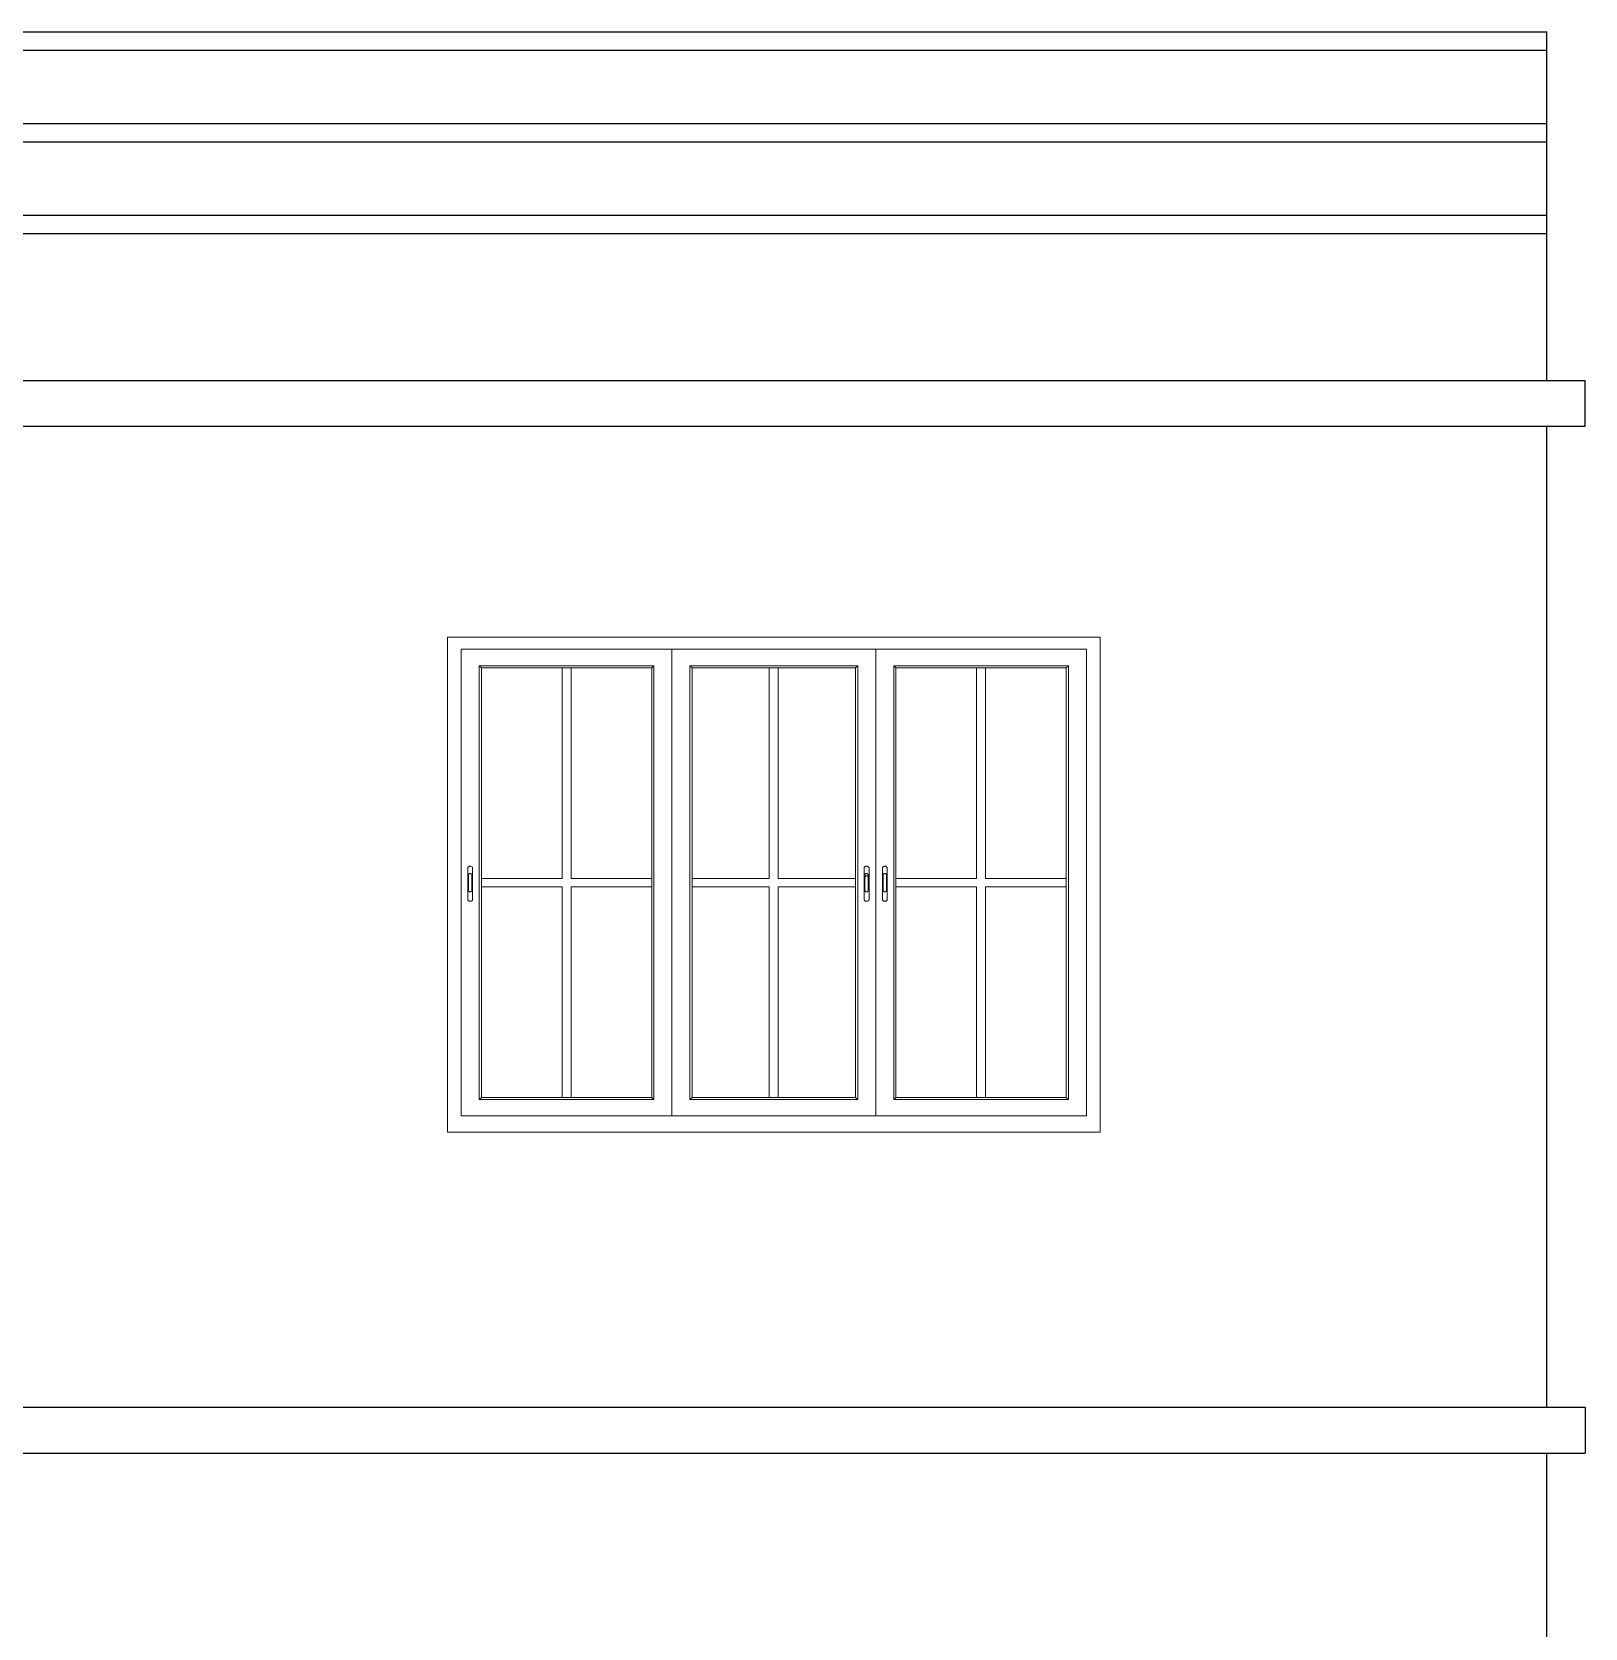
# Model space of a CAD drawing. Header units: inches. Extents: x -9985691 to 3643, y -3270716 to 4788.
# Drawn here: x -4972503.3 to -4972333.9, y -3262709.9 to -3262535.9 of the extents above; entities that cross this region are included whole.
import ezdxf

# ---------------------------------------------------------------- set-up
doc = ezdxf.new("R2010")
doc.units = ezdxf.units.IN
doc.header["$LTSCALE"] = 2
doc.header["$MEASUREMENT"] = 0
doc.layers.get('0').update_dxf_attribs({"linetype": 'CONTINUOUS'})
doc.layers.add('window', color=4, linetype='CONTINUOUS', lineweight=13)

msp = doc.modelspace()

# ---------------------------------------------------------------- linework, layer by layer
at = {"ltscale": 0.5}
for p, q in [((-4972676.77, -3262535.85), (-4972338.05, -3262535.85)), ((-4972338.05, -3262573.85), (-4972338.05, -3262535.85)), ((-4972669.77, -3262537.85), (-4972338.05, -3262537.85)), ((-4972669.77, -3262545.85), (-4972338.05, -3262545.85)), ((-4972669.77, -3262547.85), (-4972338.05, -3262547.85)), ((-4972669.77, -3262555.85), (-4972338.05, -3262555.85)), ((-4972669.77, -3262557.85), (-4972338.05, -3262557.85)), ((-4972669.77, -3262573.85), (-4972333.86, -3262573.85)), ((-4972333.86, -3262578.85), (-4972333.86, -3262573.85)), ((-4972669.77, -3262578.85), (-4972333.86, -3262578.85)), ((-4972338.05, -3262685.85), (-4972338.05, -3262578.85)), ((-4972669.77, -3262685.85), (-4972333.86, -3262685.85)), ((-4972333.86, -3262685.85), (-4972333.86, -3262690.85)), ((-4972669.77, -3262690.85), (-4972333.86, -3262690.85)), ((-4972338.05, -3262797.85), (-4972338.05, -3262690.85))]:
    msp.add_line(p, q, dxfattribs=at)
at = {"layer": 'window'}
for p, q in [((-4972457.97, -3262655.85), (-4972457.97, -3262601.85)), ((-4972386.74, -3262601.85), (-4972457.97, -3262601.85)), ((-4972386.74, -3262655.85), (-4972386.74, -3262601.85)), ((-4972456.47, -3262654.07), (-4972456.47, -3262603.18)), ((-4972388.24, -3262603.18), (-4972456.47, -3262603.18)), ((-4972433.47, -3262603.18), (-4972433.47, -3262654.07)), ((-4972411.24, -3262603.18), (-4972411.24, -3262654.07)), ((-4972388.24, -3262603.18), (-4972388.24, -3262654.07)), ((-4972454.51, -3262652.27), (-4972454.51, -3262604.98)), ((-4972454.51, -3262604.98), (-4972435.43, -3262604.98)), ((-4972454.26, -3262605.21), (-4972454.51, -3262604.98)), ((-4972454.26, -3262652.05), (-4972454.26, -3262605.21)), ((-4972435.68, -3262605.21), (-4972454.26, -3262605.21)), ((-4972445.46, -3262605.21), (-4972445.46, -3262628.18)), ((-4972444.48, -3262605.21), (-4972444.48, -3262628.18)), ((-4972435.68, -3262605.21), (-4972435.43, -3262604.98)), ((-4972435.68, -3262605.21), (-4972435.68, -3262652.05)), ((-4972435.43, -3262604.98), (-4972435.43, -3262652.27)), ((-4972413.21, -3262604.98), (-4972431.51, -3262604.98)), ((-4972431.51, -3262604.98), (-4972431.51, -3262652.27)), ((-4972431.26, -3262605.21), (-4972431.51, -3262604.98)), ((-4972431.26, -3262605.21), (-4972431.26, -3262652.05)), ((-4972431.26, -3262605.21), (-4972413.45, -3262605.21)), ((-4972422.85, -3262605.21), (-4972422.85, -3262628.18)), ((-4972421.87, -3262605.21), (-4972421.87, -3262628.18)), ((-4972413.45, -3262605.21), (-4972413.21, -3262604.98)), ((-4972413.45, -3262652.05), (-4972413.45, -3262605.21)), ((-4972413.21, -3262652.27), (-4972413.21, -3262604.98)), ((-4972409.28, -3262652.27), (-4972409.28, -3262604.98)), ((-4972409.28, -3262604.98), (-4972390.21, -3262604.98)), ((-4972409.03, -3262605.21), (-4972409.28, -3262604.98)), ((-4972409.03, -3262652.05), (-4972409.03, -3262605.21)), ((-4972390.45, -3262605.21), (-4972409.03, -3262605.21)), ((-4972400.24, -3262605.21), (-4972400.24, -3262628.18)), ((-4972399.25, -3262605.21), (-4972399.25, -3262628.18)), ((-4972390.45, -3262605.21), (-4972390.21, -3262604.98)), ((-4972390.45, -3262605.21), (-4972390.45, -3262652.05)), ((-4972390.21, -3262604.98), (-4972390.21, -3262652.27)), ((-4972455.75, -3262627.06), (-4972455.73, -3262626.99)), ((-4972455.75, -3262627.06), (-4972455.74, -3262627.03)), ((-4972455.75, -3262630.45), (-4972455.75, -3262627.06)), ((-4972455.74, -3262627.03), (-4972455.73, -3262626.99)), ((-4972455.73, -3262626.99), (-4972455.72, -3262626.96)), ((-4972455.72, -3262626.96), (-4972455.69, -3262626.93)), ((-4972455.67, -3262626.9), (-4972455.69, -3262626.93)), ((-4972455.63, -3262626.88), (-4972455.67, -3262626.9)), ((-4972455.65, -3262627.76), (-4972455.66, -3262627.78)), ((-4972455.66, -3262627.78), (-4972455.66, -3262629.49)), ((-4972455.64, -3262627.71), (-4972455.65, -3262627.73)), ((-4972455.65, -3262627.73), (-4972455.65, -3262627.76)), ((-4972455.62, -3262627.69), (-4972455.64, -3262627.71)), ((-4972455.63, -3262626.88), (-4972455.6, -3262626.86)), ((-4972455.6, -3262627.67), (-4972455.62, -3262627.69)), ((-4972455.56, -3262626.85), (-4972455.6, -3262626.86)), ((-4972455.58, -3262627.66), (-4972455.6, -3262627.67)), ((-4972455.56, -3262627.65), (-4972455.58, -3262627.66)), ((-4972455.52, -3262626.84), (-4972455.56, -3262626.85)), ((-4972455.53, -3262627.64), (-4972455.56, -3262627.65)), ((-4972455.5, -3262627.63), (-4972455.53, -3262627.64)), ((-4972455.48, -3262626.84), (-4972455.52, -3262626.84)), ((-4972455.48, -3262627.63), (-4972455.5, -3262627.63)), ((-4972455.43, -3262626.84), (-4972455.48, -3262626.84)), ((-4972455.45, -3262627.63), (-4972455.48, -3262627.63)), ((-4972455.42, -3262627.64), (-4972455.45, -3262627.63)), ((-4972455.43, -3262626.84), (-4972455.39, -3262626.85)), ((-4972455.39, -3262627.65), (-4972455.42, -3262627.64)), ((-4972455.39, -3262626.85), (-4972455.35, -3262626.86)), ((-4972455.37, -3262627.66), (-4972455.39, -3262627.65)), ((-4972455.35, -3262627.67), (-4972455.37, -3262627.66)), ((-4972455.35, -3262626.86), (-4972455.32, -3262626.88)), ((-4972455.33, -3262627.69), (-4972455.35, -3262627.67)), ((-4972455.31, -3262627.71), (-4972455.33, -3262627.69)), ((-4972455.32, -3262626.88), (-4972455.28, -3262626.9)), ((-4972455.3, -3262627.73), (-4972455.31, -3262627.71)), ((-4972455.3, -3262627.76), (-4972455.3, -3262627.73)), ((-4972455.29, -3262627.78), (-4972455.3, -3262627.76)), ((-4972455.29, -3262629.49), (-4972455.29, -3262627.78)), ((-4972455.28, -3262626.9), (-4972455.26, -3262626.93)), ((-4972455.23, -3262626.96), (-4972455.26, -3262626.93)), ((-4972455.22, -3262626.99), (-4972455.23, -3262626.96)), ((-4972455.21, -3262627.03), (-4972455.22, -3262626.99)), ((-4972455.21, -3262627.03), (-4972455.21, -3262627.06)), ((-4972455.21, -3262627.06), (-4972455.21, -3262630.45)), ((-4972454.26, -3262628.18), (-4972445.46, -3262628.18)), ((-4972444.48, -3262628.18), (-4972435.68, -3262628.18)), ((-4972422.85, -3262628.18), (-4972431.26, -3262628.18)), ((-4972413.45, -3262628.18), (-4972421.87, -3262628.18)), ((-4972412.5, -3262626.99), (-4972412.51, -3262627.03)), ((-4972412.51, -3262627.03), (-4972412.51, -3262627.06)), ((-4972412.51, -3262627.06), (-4972412.51, -3262630.45)), ((-4972412.48, -3262626.96), (-4972412.5, -3262626.99)), ((-4972412.46, -3262626.93), (-4972412.48, -3262626.96)), ((-4972412.43, -3262626.9), (-4972412.46, -3262626.93)), ((-4972412.4, -3262626.88), (-4972412.43, -3262626.9)), ((-4972412.42, -3262627.76), (-4972412.41, -3262627.73)), ((-4972412.42, -3262627.78), (-4972412.42, -3262627.76)), ((-4972412.42, -3262628.03), (-4972412.42, -3262627.78)), ((-4972412.42, -3262628), (-4972412.41, -3262627.98)), ((-4972412.42, -3262628.03), (-4972412.42, -3262628)), ((-4972412.42, -3262629.49), (-4972412.42, -3262628.03)), ((-4972412.41, -3262627.73), (-4972412.4, -3262627.71)), ((-4972412.41, -3262627.98), (-4972412.4, -3262627.96)), ((-4972412.36, -3262626.86), (-4972412.4, -3262626.88)), ((-4972412.4, -3262627.71), (-4972412.39, -3262627.69)), ((-4972412.4, -3262627.96), (-4972412.39, -3262627.94)), ((-4972412.39, -3262627.69), (-4972412.37, -3262627.67)), ((-4972412.39, -3262627.94), (-4972412.37, -3262627.92)), ((-4972412.37, -3262627.67), (-4972412.35, -3262627.66)), ((-4972412.37, -3262627.92), (-4972412.35, -3262627.91)), ((-4972412.32, -3262626.85), (-4972412.36, -3262626.86)), ((-4972412.35, -3262627.66), (-4972412.32, -3262627.65)), ((-4972412.35, -3262627.91), (-4972412.32, -3262627.9)), ((-4972412.28, -3262626.84), (-4972412.32, -3262626.85)), ((-4972412.32, -3262627.65), (-4972412.3, -3262627.64)), ((-4972412.32, -3262627.9), (-4972412.3, -3262627.89)), ((-4972412.3, -3262627.64), (-4972412.27, -3262627.63)), ((-4972412.3, -3262627.89), (-4972412.27, -3262627.88)), ((-4972412.24, -3262626.84), (-4972412.28, -3262626.84)), ((-4972412.27, -3262627.63), (-4972412.24, -3262627.63)), ((-4972412.27, -3262627.88), (-4972412.24, -3262627.88)), ((-4972412.2, -3262626.84), (-4972412.24, -3262626.84)), ((-4972412.24, -3262627.63), (-4972412.21, -3262627.63)), ((-4972412.24, -3262627.88), (-4972412.21, -3262627.88)), ((-4972412.21, -3262627.63), (-4972412.18, -3262627.64)), ((-4972412.21, -3262627.88), (-4972412.18, -3262627.89)), ((-4972412.16, -3262626.85), (-4972412.2, -3262626.84)), ((-4972412.18, -3262627.64), (-4972412.16, -3262627.65)), ((-4972412.18, -3262627.89), (-4972412.16, -3262627.9)), ((-4972412.12, -3262626.86), (-4972412.16, -3262626.85)), ((-4972412.16, -3262627.65), (-4972412.13, -3262627.66)), ((-4972412.16, -3262627.9), (-4972412.13, -3262627.91)), ((-4972412.13, -3262627.66), (-4972412.11, -3262627.67)), ((-4972412.13, -3262627.91), (-4972412.11, -3262627.92)), ((-4972412.08, -3262626.88), (-4972412.12, -3262626.86)), ((-4972412.11, -3262627.67), (-4972412.09, -3262627.69)), ((-4972412.11, -3262627.92), (-4972412.09, -3262627.94)), ((-4972412.09, -3262627.69), (-4972412.08, -3262627.71)), ((-4972412.09, -3262627.94), (-4972412.08, -3262627.96)), ((-4972412.05, -3262626.9), (-4972412.08, -3262626.88)), ((-4972412.08, -3262627.71), (-4972412.07, -3262627.73)), ((-4972412.08, -3262627.96), (-4972412.07, -3262627.98)), ((-4972412.07, -3262627.73), (-4972412.06, -3262627.76)), ((-4972412.07, -3262627.98), (-4972412.06, -3262628)), ((-4972412.06, -3262627.76), (-4972412.06, -3262627.78)), ((-4972412.06, -3262629.49), (-4972412.06, -3262627.78)), ((-4972412.06, -3262628), (-4972412.06, -3262628.03)), ((-4972412.02, -3262626.93), (-4972412.05, -3262626.9)), ((-4972412, -3262626.96), (-4972412.02, -3262626.93)), ((-4972411.98, -3262626.99), (-4972412, -3262626.96)), ((-4972411.97, -3262627.03), (-4972411.98, -3262626.99)), ((-4972411.97, -3262627.06), (-4972411.98, -3262626.99)), ((-4972411.97, -3262627.06), (-4972411.97, -3262627.03)), ((-4972411.97, -3262630.45), (-4972411.97, -3262627.06)), ((-4972410.52, -3262627.03), (-4972410.51, -3262626.99)), ((-4972410.52, -3262627.06), (-4972410.51, -3262626.99)), ((-4972410.52, -3262627.06), (-4972410.52, -3262627.03)), ((-4972410.52, -3262630.45), (-4972410.52, -3262627.06)), ((-4972410.51, -3262626.99), (-4972410.49, -3262626.96)), ((-4972410.49, -3262626.96), (-4972410.47, -3262626.93)), ((-4972410.44, -3262626.9), (-4972410.47, -3262626.93)), ((-4972410.41, -3262626.88), (-4972410.44, -3262626.9)), ((-4972410.42, -3262627.73), (-4972410.43, -3262627.76)), ((-4972410.43, -3262627.76), (-4972410.43, -3262627.78)), ((-4972410.43, -3262627.78), (-4972410.43, -3262629.49)), ((-4972410.41, -3262627.71), (-4972410.42, -3262627.73)), ((-4972410.41, -3262626.88), (-4972410.37, -3262626.86)), ((-4972410.4, -3262627.69), (-4972410.41, -3262627.71)), ((-4972410.38, -3262627.67), (-4972410.4, -3262627.69)), ((-4972410.36, -3262627.66), (-4972410.38, -3262627.67)), ((-4972410.33, -3262626.85), (-4972410.37, -3262626.86)), ((-4972410.33, -3262627.65), (-4972410.36, -3262627.66)), ((-4972410.29, -3262626.84), (-4972410.33, -3262626.85)), ((-4972410.3, -3262627.64), (-4972410.33, -3262627.65)), ((-4972410.28, -3262627.63), (-4972410.3, -3262627.64)), ((-4972410.25, -3262626.84), (-4972410.29, -3262626.84)), ((-4972410.25, -3262627.63), (-4972410.28, -3262627.63)), ((-4972410.21, -3262626.84), (-4972410.25, -3262626.84)), ((-4972410.22, -3262627.63), (-4972410.25, -3262627.63)), ((-4972410.19, -3262627.64), (-4972410.22, -3262627.63)), ((-4972410.21, -3262626.84), (-4972410.17, -3262626.85)), ((-4972410.17, -3262627.65), (-4972410.19, -3262627.64)), ((-4972410.17, -3262626.85), (-4972410.13, -3262626.86)), ((-4972410.14, -3262627.66), (-4972410.17, -3262627.65)), ((-4972410.12, -3262627.67), (-4972410.14, -3262627.66)), ((-4972410.13, -3262626.86), (-4972410.09, -3262626.88)), ((-4972410.1, -3262627.69), (-4972410.12, -3262627.67)), ((-4972410.09, -3262627.71), (-4972410.1, -3262627.69)), ((-4972410.09, -3262626.88), (-4972410.06, -3262626.9)), ((-4972410.08, -3262627.73), (-4972410.09, -3262627.71)), ((-4972410.07, -3262627.76), (-4972410.08, -3262627.73)), ((-4972410.07, -3262627.78), (-4972410.07, -3262627.76)), ((-4972410.07, -3262629.49), (-4972410.07, -3262627.78)), ((-4972410.06, -3262626.9), (-4972410.03, -3262626.93)), ((-4972410.01, -3262626.96), (-4972410.03, -3262626.93)), ((-4972409.99, -3262626.99), (-4972410.01, -3262626.96)), ((-4972409.98, -3262627.03), (-4972409.99, -3262626.99)), ((-4972409.98, -3262627.03), (-4972409.98, -3262627.06)), ((-4972409.98, -3262627.06), (-4972409.98, -3262630.45)), ((-4972409.03, -3262628.18), (-4972400.24, -3262628.18)), ((-4972399.25, -3262628.18), (-4972390.45, -3262628.18)), ((-4972455.65, -3262629.51), (-4972455.66, -3262629.49)), ((-4972455.65, -3262629.53), (-4972455.65, -3262629.51)), ((-4972455.64, -3262629.55), (-4972455.65, -3262629.53)), ((-4972455.62, -3262629.57), (-4972455.64, -3262629.55)), ((-4972455.6, -3262629.59), (-4972455.62, -3262629.57)), ((-4972455.58, -3262629.61), (-4972455.6, -3262629.59)), ((-4972455.56, -3262629.62), (-4972455.58, -3262629.61)), ((-4972455.53, -3262629.63), (-4972455.56, -3262629.62)), ((-4972455.5, -3262629.63), (-4972455.53, -3262629.63)), ((-4972455.48, -3262629.63), (-4972455.5, -3262629.63)), ((-4972455.45, -3262629.63), (-4972455.48, -3262629.63)), ((-4972455.42, -3262629.63), (-4972455.45, -3262629.63)), ((-4972455.39, -3262629.62), (-4972455.42, -3262629.63)), ((-4972455.37, -3262629.61), (-4972455.39, -3262629.62)), ((-4972455.35, -3262629.59), (-4972455.37, -3262629.61)), ((-4972455.33, -3262629.57), (-4972455.35, -3262629.59)), ((-4972455.31, -3262629.55), (-4972455.33, -3262629.57)), ((-4972455.3, -3262629.53), (-4972455.31, -3262629.55)), ((-4972455.29, -3262629.49), (-4972455.3, -3262629.51)), ((-4972455.3, -3262629.51), (-4972455.3, -3262629.53)), ((-4972454.26, -3262629.08), (-4972445.46, -3262629.08)), ((-4972445.46, -3262629.08), (-4972445.46, -3262652.05)), ((-4972444.48, -3262629.08), (-4972435.68, -3262629.08)), ((-4972444.48, -3262629.08), (-4972444.48, -3262652.05)), ((-4972422.85, -3262629.08), (-4972431.26, -3262629.08)), ((-4972422.85, -3262629.08), (-4972422.85, -3262652.05)), ((-4972421.87, -3262629.08), (-4972421.87, -3262652.05)), ((-4972413.45, -3262629.08), (-4972421.87, -3262629.08)), ((-4972412.42, -3262629.49), (-4972412.42, -3262629.51)), ((-4972412.42, -3262629.51), (-4972412.41, -3262629.53)), ((-4972412.41, -3262629.53), (-4972412.4, -3262629.55)), ((-4972412.4, -3262629.55), (-4972412.39, -3262629.57)), ((-4972412.39, -3262629.57), (-4972412.37, -3262629.59)), ((-4972412.37, -3262629.59), (-4972412.35, -3262629.61)), ((-4972412.35, -3262629.61), (-4972412.32, -3262629.62)), ((-4972412.32, -3262629.62), (-4972412.3, -3262629.63)), ((-4972412.3, -3262629.63), (-4972412.27, -3262629.63)), ((-4972412.27, -3262629.63), (-4972412.24, -3262629.63)), ((-4972412.24, -3262629.63), (-4972412.21, -3262629.63)), ((-4972412.21, -3262629.63), (-4972412.18, -3262629.63)), ((-4972412.18, -3262629.63), (-4972412.16, -3262629.62)), ((-4972412.16, -3262629.62), (-4972412.13, -3262629.61)), ((-4972412.13, -3262629.61), (-4972412.11, -3262629.59)), ((-4972412.11, -3262629.59), (-4972412.09, -3262629.57)), ((-4972412.09, -3262629.57), (-4972412.08, -3262629.55)), ((-4972412.08, -3262629.55), (-4972412.07, -3262629.53)), ((-4972412.07, -3262629.53), (-4972412.06, -3262629.51)), ((-4972412.06, -3262629.51), (-4972412.06, -3262629.49)), ((-4972410.43, -3262629.51), (-4972410.43, -3262629.49)), ((-4972410.42, -3262629.53), (-4972410.43, -3262629.51)), ((-4972410.41, -3262629.55), (-4972410.42, -3262629.53)), ((-4972410.4, -3262629.57), (-4972410.41, -3262629.55)), ((-4972410.38, -3262629.59), (-4972410.4, -3262629.57)), ((-4972410.36, -3262629.61), (-4972410.38, -3262629.59)), ((-4972410.33, -3262629.62), (-4972410.36, -3262629.61)), ((-4972410.3, -3262629.63), (-4972410.33, -3262629.62)), ((-4972410.28, -3262629.63), (-4972410.3, -3262629.63)), ((-4972410.25, -3262629.63), (-4972410.28, -3262629.63)), ((-4972410.22, -3262629.63), (-4972410.25, -3262629.63)), ((-4972410.19, -3262629.63), (-4972410.22, -3262629.63)), ((-4972410.17, -3262629.62), (-4972410.19, -3262629.63)), ((-4972410.14, -3262629.61), (-4972410.17, -3262629.62)), ((-4972410.12, -3262629.59), (-4972410.14, -3262629.61)), ((-4972410.1, -3262629.57), (-4972410.12, -3262629.59)), ((-4972410.09, -3262629.55), (-4972410.1, -3262629.57)), ((-4972410.08, -3262629.53), (-4972410.09, -3262629.55)), ((-4972410.07, -3262629.51), (-4972410.08, -3262629.53)), ((-4972410.07, -3262629.49), (-4972410.07, -3262629.51)), ((-4972409.03, -3262629.08), (-4972400.24, -3262629.08)), ((-4972400.24, -3262629.08), (-4972400.24, -3262652.05)), ((-4972399.25, -3262629.08), (-4972390.45, -3262629.08)), ((-4972399.25, -3262629.08), (-4972399.25, -3262652.05)), ((-4972455.74, -3262630.49), (-4972455.75, -3262630.45)), ((-4972455.73, -3262630.52), (-4972455.74, -3262630.49)), ((-4972455.73, -3262630.52), (-4972455.72, -3262630.55)), ((-4972455.72, -3262630.55), (-4972455.69, -3262630.58)), ((-4972455.69, -3262630.58), (-4972455.67, -3262630.61)), ((-4972455.63, -3262630.63), (-4972455.67, -3262630.61)), ((-4972455.6, -3262630.65), (-4972455.63, -3262630.63)), ((-4972455.6, -3262630.65), (-4972455.56, -3262630.66)), ((-4972455.52, -3262630.67), (-4972455.56, -3262630.66)), ((-4972455.48, -3262630.67), (-4972455.52, -3262630.67)), ((-4972455.48, -3262630.67), (-4972455.43, -3262630.67)), ((-4972455.43, -3262630.67), (-4972455.39, -3262630.66)), ((-4972455.35, -3262630.65), (-4972455.39, -3262630.66)), ((-4972455.32, -3262630.63), (-4972455.35, -3262630.65)), ((-4972455.32, -3262630.63), (-4972455.28, -3262630.61)), ((-4972455.28, -3262630.61), (-4972455.26, -3262630.58)), ((-4972455.26, -3262630.58), (-4972455.23, -3262630.55)), ((-4972455.22, -3262630.52), (-4972455.23, -3262630.55)), ((-4972455.21, -3262630.45), (-4972455.22, -3262630.52)), ((-4972455.21, -3262630.49), (-4972455.22, -3262630.52)), ((-4972455.21, -3262630.49), (-4972455.21, -3262630.45)), ((-4972412.51, -3262630.49), (-4972412.51, -3262630.45)), ((-4972412.51, -3262630.45), (-4972412.5, -3262630.52)), ((-4972412.51, -3262630.49), (-4972412.5, -3262630.52)), ((-4972412.5, -3262630.52), (-4972412.48, -3262630.55)), ((-4972412.48, -3262630.55), (-4972412.46, -3262630.58)), ((-4972412.46, -3262630.58), (-4972412.43, -3262630.61)), ((-4972412.43, -3262630.61), (-4972412.4, -3262630.63)), ((-4972412.4, -3262630.63), (-4972412.36, -3262630.65)), ((-4972412.36, -3262630.65), (-4972412.32, -3262630.66)), ((-4972412.32, -3262630.66), (-4972412.28, -3262630.67)), ((-4972412.28, -3262630.67), (-4972412.24, -3262630.67)), ((-4972412.24, -3262630.67), (-4972412.2, -3262630.67)), ((-4972412.2, -3262630.67), (-4972412.16, -3262630.66)), ((-4972412.16, -3262630.66), (-4972412.12, -3262630.65)), ((-4972412.12, -3262630.65), (-4972412.08, -3262630.63)), ((-4972412.08, -3262630.63), (-4972412.05, -3262630.61)), ((-4972412.05, -3262630.61), (-4972412.02, -3262630.58)), ((-4972412.02, -3262630.58), (-4972412, -3262630.55)), ((-4972412, -3262630.55), (-4972411.98, -3262630.52)), ((-4972411.98, -3262630.52), (-4972411.97, -3262630.49)), ((-4972411.97, -3262630.49), (-4972411.97, -3262630.45)), ((-4972410.52, -3262630.49), (-4972410.52, -3262630.45)), ((-4972410.51, -3262630.52), (-4972410.52, -3262630.49)), ((-4972410.51, -3262630.52), (-4972410.49, -3262630.55)), ((-4972410.49, -3262630.55), (-4972410.47, -3262630.58)), ((-4972410.47, -3262630.58), (-4972410.44, -3262630.61)), ((-4972410.41, -3262630.63), (-4972410.44, -3262630.61)), ((-4972410.37, -3262630.65), (-4972410.41, -3262630.63)), ((-4972410.37, -3262630.65), (-4972410.33, -3262630.66)), ((-4972410.29, -3262630.67), (-4972410.33, -3262630.66)), ((-4972410.25, -3262630.67), (-4972410.29, -3262630.67)), ((-4972410.25, -3262630.67), (-4972410.21, -3262630.67)), ((-4972410.21, -3262630.67), (-4972410.17, -3262630.66)), ((-4972410.13, -3262630.65), (-4972410.17, -3262630.66)), ((-4972410.09, -3262630.63), (-4972410.13, -3262630.65)), ((-4972410.09, -3262630.63), (-4972410.06, -3262630.61)), ((-4972410.06, -3262630.61), (-4972410.03, -3262630.58)), ((-4972410.03, -3262630.58), (-4972410.01, -3262630.55)), ((-4972409.99, -3262630.52), (-4972410.01, -3262630.55)), ((-4972409.98, -3262630.45), (-4972409.99, -3262630.52)), ((-4972409.98, -3262630.49), (-4972409.99, -3262630.52)), ((-4972409.98, -3262630.49), (-4972409.98, -3262630.45)), ((-4972454.51, -3262652.27), (-4972454.26, -3262652.05)), ((-4972435.43, -3262652.27), (-4972454.51, -3262652.27)), ((-4972435.68, -3262652.05), (-4972454.26, -3262652.05)), ((-4972435.68, -3262652.05), (-4972435.43, -3262652.27)), ((-4972431.26, -3262652.05), (-4972431.51, -3262652.27)), ((-4972431.51, -3262652.27), (-4972413.21, -3262652.27)), ((-4972431.26, -3262652.05), (-4972413.45, -3262652.05)), ((-4972413.21, -3262652.27), (-4972413.45, -3262652.05)), ((-4972409.28, -3262652.27), (-4972409.03, -3262652.05)), ((-4972390.21, -3262652.27), (-4972409.28, -3262652.27)), ((-4972390.45, -3262652.05), (-4972409.03, -3262652.05)), ((-4972390.45, -3262652.05), (-4972390.21, -3262652.27)), ((-4972456.47, -3262654.07), (-4972433.47, -3262654.07)), ((-4972411.24, -3262654.07), (-4972433.47, -3262654.07)), ((-4972411.24, -3262654.07), (-4972388.24, -3262654.07)), ((-4972386.74, -3262655.85), (-4972457.97, -3262655.85))]:
    msp.add_line(p, q, dxfattribs=at)

doc.saveas('drawing.dxf')
